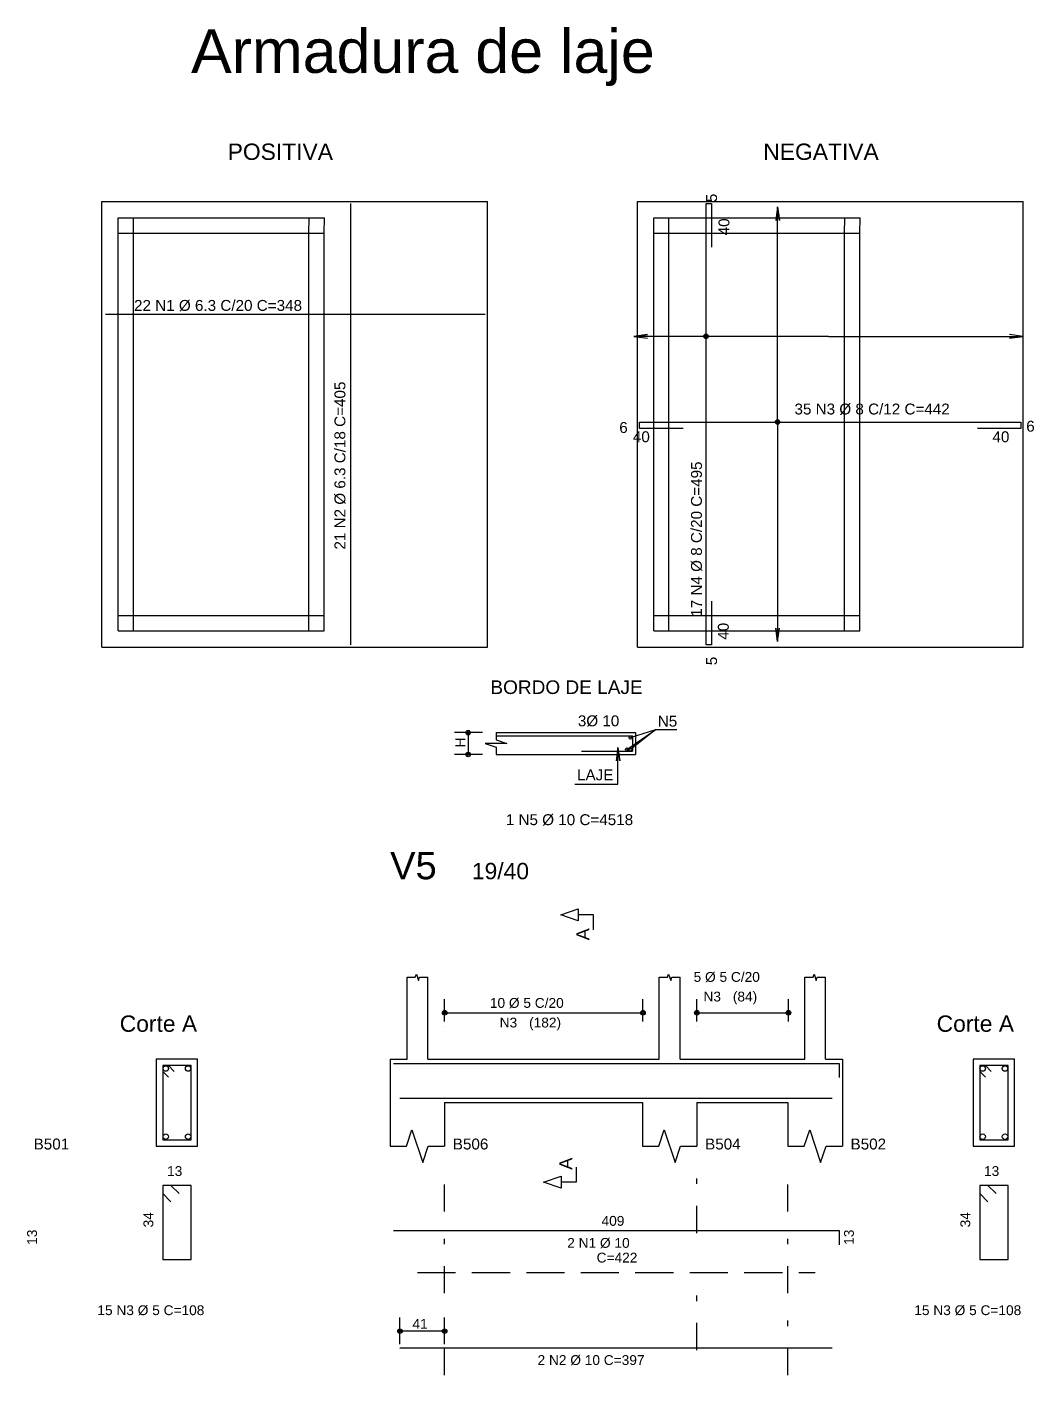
# Model space of a CAD drawing. Extents: x 3 to 128, y 2 to 83.
# Drawn here: x 109.78 to 128.26, y 12.95 to 37.7 of the extents above; entities that cross this region are included whole.
import ezdxf

# ---------------------------------------------------------------- set-up
doc = ezdxf.new("R2010")
doc.units = 0
doc.header["$MEASUREMENT"] = 0
doc.linetypes.add('ESTILO_TQS_0001', pattern=[1, 0.7, -0.3])
doc.linetypes.add('ESTILO_TQS_0003', pattern=[1.5, 0.5, -0.4, 0.1, -0.5])
for name, color, linetype in [('17', 90, 'CONTINUOUS'), ('21', 172, 'CONTINUOUS'), ('3', 7, 'CONTINUOUS'), ('4', 5, 'CONTINUOUS'), ('6', 178, 'CONTINUOUS'), ('9', 8, 'CONTINUOUS')]:
    doc.layers.add(name, color=color, linetype=linetype)
doc.styles.add('TQS_ARIAL', font='arial.ttf')

msp = doc.modelspace()

# ---------------------------------------------------------------- linework, layer by layer
at = {"layer": '17', "color": 90, "linetype": 'ESTILO_TQS_0003'}
for p, q in [((117.44497, 12.95241), (117.44497, 16.65241)), ((122.07497, 15.55941), (122.07497, 16.65241)), ((123.74497, 12.95241), (123.74497, 16.65241)), ((122.07497, 13.40941), (122.07497, 14.83541))]:
    msp.add_line(p, q, dxfattribs=at)
at = {"layer": '21', "color": 172, "linetype": 'Continuous'}
for p, q in [((118.388298, 24.685814), (120.891618, 24.685814)), ((120.891618, 24.685814), (120.891618, 24.401005)), ((119.958238, 24.401005), (120.891618, 24.401005)), ((116.50477, 15.60241), (124.68517, 15.60241)), ((124.68517, 15.60241), (124.68517, 15.34241)), ((116.62497, 13.45241), (124.55517, 13.45241))]:
    msp.add_line(p, q, dxfattribs=at)
for points in [[(115.722847, 26.354242), (115.722847, 34.45406)], [(122.343603, 27.154106), (122.343603, 26.354106), (122.243603, 26.354106), (122.243603, 34.453907), (122.343603, 34.453907), (122.343603, 33.653907)], [(111.222746, 32.422627), (118.191451, 32.422992)], [(121.822431, 30.325153), (121.022431, 30.325153), (121.022431, 30.445153), (128.02223, 30.445153), (128.02223, 30.325153), (127.22223, 30.325153)], [(112.57137, 16.28241), (112.42137, 16.43241), (112.27137, 16.43241), (112.27137, 15.07241), (112.79137, 15.07241), (112.79137, 16.43241), (112.27137, 16.43241), (112.27137, 16.28241), (112.42137, 16.13241)], [(127.56497, 16.28241), (127.41497, 16.43241), (127.26497, 16.43241), (127.26497, 15.07241), (127.78497, 15.07241), (127.78497, 16.43241), (127.26497, 16.43241), (127.26497, 16.28241), (127.41497, 16.13241)]]:
    msp.add_lwpolyline(points, dxfattribs=at)
at = {"layer": '3', "color": 7, "linetype": 'Continuous'}
for p, q in [((120.790455, 24.433456), (121.321285, 24.804071)), ((120.859161, 24.653363), (121.321285, 24.804071)), ((121.321285, 24.804071), (120.859161, 24.433456)), ((121.321285, 24.804071), (121.709575, 24.804071)), ((118.138298, 24.74342), (117.627191, 24.74342)), ((117.877191, 24.74342), (117.877191, 24.3434)), ((118.388298, 24.74342), (118.388298, 24.74342)), ((118.388298, 24.74342), (120.949224, 24.74342)), ((120.949224, 24.74342), (120.949224, 24.3434)), ((118.138298, 24.3434), (117.627191, 24.3434)), ((118.388298, 24.3434), (118.388298, 24.3434)), ((118.388298, 24.3434), (120.949224, 24.3434)), ((116.75497, 18.75241), (116.75497, 20.25241)), ((117.13497, 18.75241), (117.13497, 20.25241)), ((121.38497, 18.75241), (121.38497, 20.25241)), ((121.76497, 18.75241), (121.76497, 20.25241)), ((124.05497, 18.75241), (124.05497, 20.25241)), ((124.43497, 18.75241), (124.43497, 20.25241)), ((117.44497, 19.44241), (117.44497, 19.85241)), ((121.08497, 19.44241), (121.08497, 19.85241)), ((122.07497, 19.44241), (122.07497, 19.85241)), ((123.75497, 19.44241), (123.75497, 19.85241)), ((117.44497, 19.60241), (121.08497, 19.60241)), ((122.07497, 19.60241), (123.75497, 19.60241)), ((117.44497, 19.34241), (117.44497, 19.34241)), ((121.08497, 19.34241), (121.08497, 19.34241)), ((122.07497, 19.34241), (122.07497, 19.34241)), ((123.75497, 19.34241), (123.75497, 19.34241)), ((112.91137, 18.75241), (112.15137, 18.75241)), ((112.15137, 18.75241), (112.15137, 17.15241)), ((112.91137, 17.15241), (112.91137, 18.75241)), ((116.44497, 18.75241), (116.44497, 17.95241)), ((116.44497, 18.75241), (116.75497, 18.75241)), ((117.13497, 18.75241), (117.44497, 18.75241)), ((117.44497, 18.75241), (121.07497, 18.75241)), ((121.07497, 18.75241), (121.38497, 18.75241)), ((121.76497, 18.75241), (122.07497, 18.75241)), ((122.07497, 18.75241), (123.74497, 18.75241)), ((123.74497, 18.75241), (124.05497, 18.75241)), ((124.43497, 18.75241), (124.74497, 18.75241)), ((124.74497, 18.75241), (124.74497, 17.95241)), ((127.90497, 18.75241), (127.14497, 18.75241)), ((127.14497, 18.75241), (127.14497, 17.15241)), ((127.90497, 17.15241), (127.90497, 18.75241)), ((116.44497, 17.95241), (116.44497, 17.15241)), ((117.44497, 17.95241), (121.07497, 17.95241)), ((117.44497, 17.95241), (117.44497, 17.15241)), ((121.07497, 17.95241), (121.07497, 17.15241)), ((122.07497, 17.95241), (123.74497, 17.95241)), ((122.07497, 17.95241), (122.07497, 17.15241)), ((123.74497, 17.95241), (123.74497, 17.15241)), ((124.74497, 17.95241), (124.74497, 17.15241)), ((112.15137, 17.15241), (112.91137, 17.15241)), ((127.14497, 17.15241), (127.90497, 17.15241)), ((116.62497, 13.51741), (116.62497, 14.00741)), ((117.44497, 13.51741), (117.44497, 14.00741)), ((117.44497, 13.75741), (116.62497, 13.75741)), ((116.62497, 13.41741), (116.62497, 13.41741)), ((117.44497, 13.41741), (117.44497, 13.41741))]:
    msp.add_line(p, q, dxfattribs=at)
at = {"layer": '3', "color": 7, "linetype": 'ESTILO_TQS_0001'}
msp.add_line((116.94497, 14.83741), (124.24497, 14.83741), dxfattribs=at)
at = {"layer": '3', "color": 7, "linetype": 'Continuous'}
for points in [[(123.555473, 30.404074), (123.555473, 34.393979), (123.588105, 34.146117), (123.555473, 34.393979), (123.522842, 34.146117)], [(124.490669, 32.017499), (120.919106, 32.017499), (121.166967, 32.050131), (120.919106, 32.017499), (121.166967, 31.984868)], [(124.490669, 32.017499), (128.062231, 32.017499), (127.81437, 31.984868), (128.062231, 32.017499), (127.81437, 32.050131)], [(123.555473, 30.404074), (123.555473, 26.414169), (123.522842, 26.66203), (123.555473, 26.414169), (123.588105, 26.66203)], [(118.388298, 24.74342), (118.388298, 24.610079), (118.588308, 24.54341), (118.188288, 24.54341), (118.388298, 24.476739), (118.388298, 24.3434)], [(119.834214, 23.799745), (120.626369, 23.799745), (120.626369, 24.47147), (120.659002, 24.223596), (120.626369, 24.47147), (120.593736, 24.223596)], [(120.17497, 21.12241), (120.17497, 21.399333), (119.898047, 21.399333), (119.898047, 21.288564), (119.57497, 21.399333), (119.898047, 21.510102), (119.898047, 21.399333)], [(116.75497, 20.25241), (116.90697, 20.25241), (116.92597, 20.30941), (116.96397, 20.19541), (116.98297, 20.25241), (117.13497, 20.25241)], [(121.38497, 20.25241), (121.53697, 20.25241), (121.55597, 20.30941), (121.59397, 20.19541), (121.61297, 20.25241), (121.76497, 20.25241)], [(124.05497, 20.25241), (124.20697, 20.25241), (124.22597, 20.30941), (124.26397, 20.19541), (124.28297, 20.25241), (124.43497, 20.25241)], [(116.44497, 17.15241), (116.74497, 17.15241), (116.84497, 17.45241), (117.04497, 16.85241), (117.14497, 17.15241), (117.44497, 17.15241)], [(121.07497, 17.15241), (121.37497, 17.15241), (121.47497, 17.45241), (121.67497, 16.85241), (121.77497, 17.15241), (122.07497, 17.15241)], [(123.74497, 17.15241), (124.04497, 17.15241), (124.14497, 17.45241), (124.34497, 16.85241), (124.44497, 17.15241), (124.74497, 17.15241)], [(119.85997, 16.76741), (119.85997, 16.490487), (119.583047, 16.490487), (119.583047, 16.379718), (119.25997, 16.490487), (119.583047, 16.601256), (119.583047, 16.490487)]]:
    msp.add_lwpolyline(points, dxfattribs=at)
for centre, radius in [((122.243603, 32.017499), 0.041625), ((122.243603, 32.017499), 0.02075), ((123.555473, 30.445153), 0.041625), ((123.555473, 30.445153), 0.02075), ((117.877191, 24.74342), 0.041625), ((117.877191, 24.74342), 0.02075), ((120.859161, 24.653363), 0.028803), ((117.877191, 24.3434), 0.041625), ((117.877191, 24.3434), 0.02075), ((120.790455, 24.433456), 0.028803), ((120.859161, 24.433456), 0.028803), ((117.44497, 19.60241), 0.041625), ((117.44497, 19.60241), 0.02075), ((121.08497, 19.60241), 0.041625), ((121.08497, 19.60241), 0.02075), ((122.07497, 19.60241), 0.041625), ((122.07497, 19.60241), 0.02075), ((123.75497, 19.60241), 0.041625), ((123.75497, 19.60241), 0.02075), ((112.32637, 18.57741), 0.05), ((112.73637, 18.57741), 0.05), ((127.31997, 18.57741), 0.05), ((127.72997, 18.57741), 0.05), ((112.32637, 17.32741), 0.05), ((112.73637, 17.32741), 0.05), ((127.31997, 17.32741), 0.05), ((127.72997, 17.32741), 0.05), ((116.62497, 13.75741), 0.041625), ((116.62497, 13.75741), 0.02075), ((117.44497, 13.75741), 0.041625), ((117.44497, 13.75741), 0.02075)]:
    msp.add_circle(centre, radius, dxfattribs=at)
at = {"layer": '4', "color": 5, "linetype": 'Continuous'}
for p, q in [((116.50477, 18.67241), (124.68517, 18.67241)), ((124.68517, 18.67241), (124.68517, 18.41241)), ((116.62497, 18.03241), (124.55517, 18.03241))]:
    msp.add_line(p, q, dxfattribs=at)
for points in [[(112.483502, 18.526344), (112.377436, 18.63241), (112.27137, 18.63241), (112.27137, 17.27241), (112.79137, 17.27241), (112.79137, 18.63241), (112.27137, 18.63241), (112.27137, 18.526344), (112.377436, 18.420278)], [(127.477102, 18.526344), (127.371036, 18.63241), (127.26497, 18.63241), (127.26497, 17.27241), (127.78497, 17.27241), (127.78497, 18.63241), (127.26497, 18.63241), (127.26497, 18.526344), (127.371036, 18.420278)]]:
    msp.add_lwpolyline(points, dxfattribs=at)
at = {"layer": '9', "color": 8, "linetype": 'Continuous'}
for p, q in [((111.151459, 34.493857), (118.231468, 34.494041)), ((111.151888, 26.314042), (111.151459, 34.493857)), ((118.231468, 26.314226), (118.231468, 34.494041)), ((120.982222, 34.493857), (128.062231, 34.494041)), ((120.982651, 26.314042), (120.982222, 34.493857)), ((128.062231, 26.314226), (128.062231, 34.494041)), ((111.451475, 34.193857), (111.731475, 34.193872)), ((111.45149, 33.913857), (111.451475, 34.193857)), ((111.731475, 34.193872), (114.958322, 34.194041)), ((111.73149, 33.913872), (111.731475, 34.193872)), ((114.954394, 33.91404), (114.958322, 34.194041)), ((114.958322, 34.194041), (115.23835, 34.194055)), ((115.234421, 33.914055), (115.23835, 34.194055)), ((121.282238, 34.193857), (121.562238, 34.193872)), ((121.282253, 33.913857), (121.282238, 34.193857)), ((121.562238, 34.193872), (124.789086, 34.194041)), ((121.562253, 33.913872), (121.562238, 34.193872)), ((124.785157, 33.91404), (124.789086, 34.194041)), ((124.789086, 34.194041), (125.069113, 34.194055)), ((125.065184, 33.914055), (125.069113, 34.194055)), ((111.45149, 33.913857), (111.73149, 33.913872)), ((111.451491, 33.893585), (111.45149, 33.913857)), ((111.73149, 33.913872), (114.954394, 33.91404)), ((111.731491, 33.8936), (111.73149, 33.913872)), ((114.954123, 33.894754), (114.954394, 33.91404)), ((114.954394, 33.91404), (115.234421, 33.914055)), ((115.234123, 33.892797), (115.234421, 33.914055)), ((121.282253, 33.913857), (121.562253, 33.913872)), ((121.282254, 33.893585), (121.282253, 33.913857)), ((121.562253, 33.913872), (124.785157, 33.91404)), ((121.562254, 33.8936), (121.562253, 33.913872)), ((124.784886, 33.894754), (124.785157, 33.91404)), ((124.785157, 33.91404), (125.065184, 33.914055)), ((125.064886, 33.892797), (125.065184, 33.914055)), ((111.451856, 26.913587), (111.451491, 33.893585)), ((111.731856, 26.913601), (111.731491, 33.8936)), ((114.954489, 26.91377), (114.954123, 33.894754)), ((115.234488, 26.913785), (115.234123, 33.892797)), ((121.282619, 26.913587), (121.282254, 33.893585)), ((121.562619, 26.913601), (121.562254, 33.8936)), ((124.785252, 26.91377), (124.784886, 33.894754)), ((125.065252, 26.913785), (125.064886, 33.892797)), ((111.451857, 26.894043), (111.451856, 26.913587)), ((111.451857, 26.894043), (111.731857, 26.894058)), ((111.451872, 26.614043), (111.451857, 26.894043)), ((111.731857, 26.894058), (111.731856, 26.913601)), ((111.731857, 26.894058), (114.95449, 26.894226)), ((111.731872, 26.614058), (111.731857, 26.894058)), ((114.95449, 26.894226), (114.954489, 26.91377)), ((114.95449, 26.894226), (115.23449, 26.894241)), ((114.954504, 26.614226), (114.95449, 26.894226)), ((115.23449, 26.894241), (115.234488, 26.913785)), ((115.234504, 26.614241), (115.23449, 26.894241)), ((121.28262, 26.894043), (121.282619, 26.913587)), ((121.28262, 26.894043), (121.56262, 26.894058)), ((121.282635, 26.614043), (121.28262, 26.894043)), ((121.56262, 26.894058), (121.562619, 26.913601)), ((121.56262, 26.894058), (124.785253, 26.894226)), ((121.562635, 26.614058), (121.56262, 26.894058)), ((124.785253, 26.894226), (124.785252, 26.91377)), ((124.785253, 26.894226), (125.065253, 26.894241)), ((124.785267, 26.614226), (124.785253, 26.894226)), ((125.065253, 26.894241), (125.065252, 26.913785)), ((125.065267, 26.614241), (125.065253, 26.894241)), ((111.451872, 26.614043), (111.731872, 26.614058)), ((111.731872, 26.614058), (114.954504, 26.614226)), ((114.954504, 26.614226), (115.234504, 26.614241)), ((121.282635, 26.614043), (121.562635, 26.614058)), ((121.562635, 26.614058), (124.785267, 26.614226)), ((124.785267, 26.614226), (125.065267, 26.614241)), ((111.151888, 26.314042), (118.231468, 26.314226)), ((120.982651, 26.314042), (128.062231, 26.314226))]:
    msp.add_line(p, q, dxfattribs=at)

# ---------------------------------------------------------------- texts
at = {"layer": '3', "color": 7, "linetype": 'Continuous', "style": 'TQS_ARIAL'}
for s, height, p in [('POSITIVA', 0.3, (113.462782, 35.256522)), ('NEGATIVA', 0.3, (123.293545, 35.256522)), ('35 N3 %%c 8 C/12 C=442', 0.2, (123.866005, 30.583651)), (' 6 ', 0.2, (120.572431, 30.245153)), (' 6 ', 0.2, (128.042104, 30.268444)), (' 40 ', 0.2, (120.822431, 30.075153)), (' 40 ', 0.2, (127.42223, 30.075153)), ('BORDO DE LAJE', 0.25, (118.28484, 25.4531)), ('3%%c 10', 0.2, (119.889631, 24.860364)), ('N5', 0.2, (121.356978, 24.85457)), ('LAJE', 0.20001, (119.874849, 23.867987)), ('1 N5 %%c 10 C=4518', 0.2, (118.567927, 23.046064)), ('19/40', 0.3, (117.94497, 22.05241)), ('5 %%c 5 C/20', 0.18, (122.01497, 20.169683)), ('10 %%c 5 C/20', 0.18, (118.27497, 19.69241)), ('N3', 0.18, (122.19497, 19.809683)), ('(84)', 0.18, (122.73497, 19.809683)), ('Corte A', 0.3, (111.48137, 19.25241)), ('Corte A', 0.3, (126.47497, 19.25241)), ('N3', 0.18, (118.45497, 19.33241)), ('(182)', 0.18, (118.99497, 19.33241)), ('B501', 0.2, (109.90137, 17.09241)), ('B506', 0.2, (117.59497, 17.09241)), ('B504', 0.2, (122.22497, 17.09241)), ('B502', 0.2, (124.89497, 17.09241)), ('13', 0.18, (112.35137, 16.60641)), ('13', 0.18, (127.34497, 16.60641)), ('409', 0.18, (120.32497, 15.69241)), ('2 N1 %%c 10', 0.18, (119.69497, 15.28741)), ('C=422', 0.18, (120.23497, 15.01741)), (' 15 N3 %%c 5 C=108', 0.18, (111.00137, 14.05241)), (' 15 N3 %%c 5 C=108', 0.18, (125.99497, 14.05241)), ('41', 0.18, (116.85497, 13.80241)), ('2 N2 %%c 10 C=397', 0.18, (119.15007, 13.13741))]:
    msp.add_text(s, height=height, dxfattribs=at).set_placement(p)
for s, height, rotation, p in [(' 5 ', 0.2, 90, (122.443603, 34.403907)), (' 40 ', 0.2, 90, (122.671292, 33.794147)), ('22 N1 %%c 6.3 C/20 C=348', 0.2, 0.003, (111.744456, 32.485423)), ('21 N2 %%c 6.3 C/18 C=405', 0.2, 90, (115.622847, 28.104151)), ('17 N4 %%c 8 C/20 C=495', 0.2, 90, (122.166894, 26.871592)), (' 40 ', 0.2, 90, (122.65934, 26.371036)), (' 5 ', 0.2, 90, (122.443603, 25.904106)), ('H', 0.18, 90, (117.823191, 24.47141)), ('A', 0.24, 90, (120.10297, 20.93041)), ('A', 0.24, 90, (119.78797, 16.71941)), ('34', 0.18, 90, (112.09737, 15.66241)), ('34', 0.18, 90, (127.09097, 15.66241)), ('13', 0.18, 90, (109.96157, 15.34241)), ('13', 0.18, 90, (124.95517, 15.34241))]:
    msp.add_text(s, height=height, rotation=rotation, dxfattribs=at).set_placement(p)
at = {"layer": '6', "color": 178, "linetype": 'Continuous', "style": 'TQS_ARIAL'}
for s, height, p in [('Armadura de laje', 0.8, (112.791482, 36.854048)), ('V5', 0.5, (116.44497, 22.05241))]:
    msp.add_text(s, height=height, dxfattribs=at).set_placement(p)

doc.saveas('drawing.dxf')
